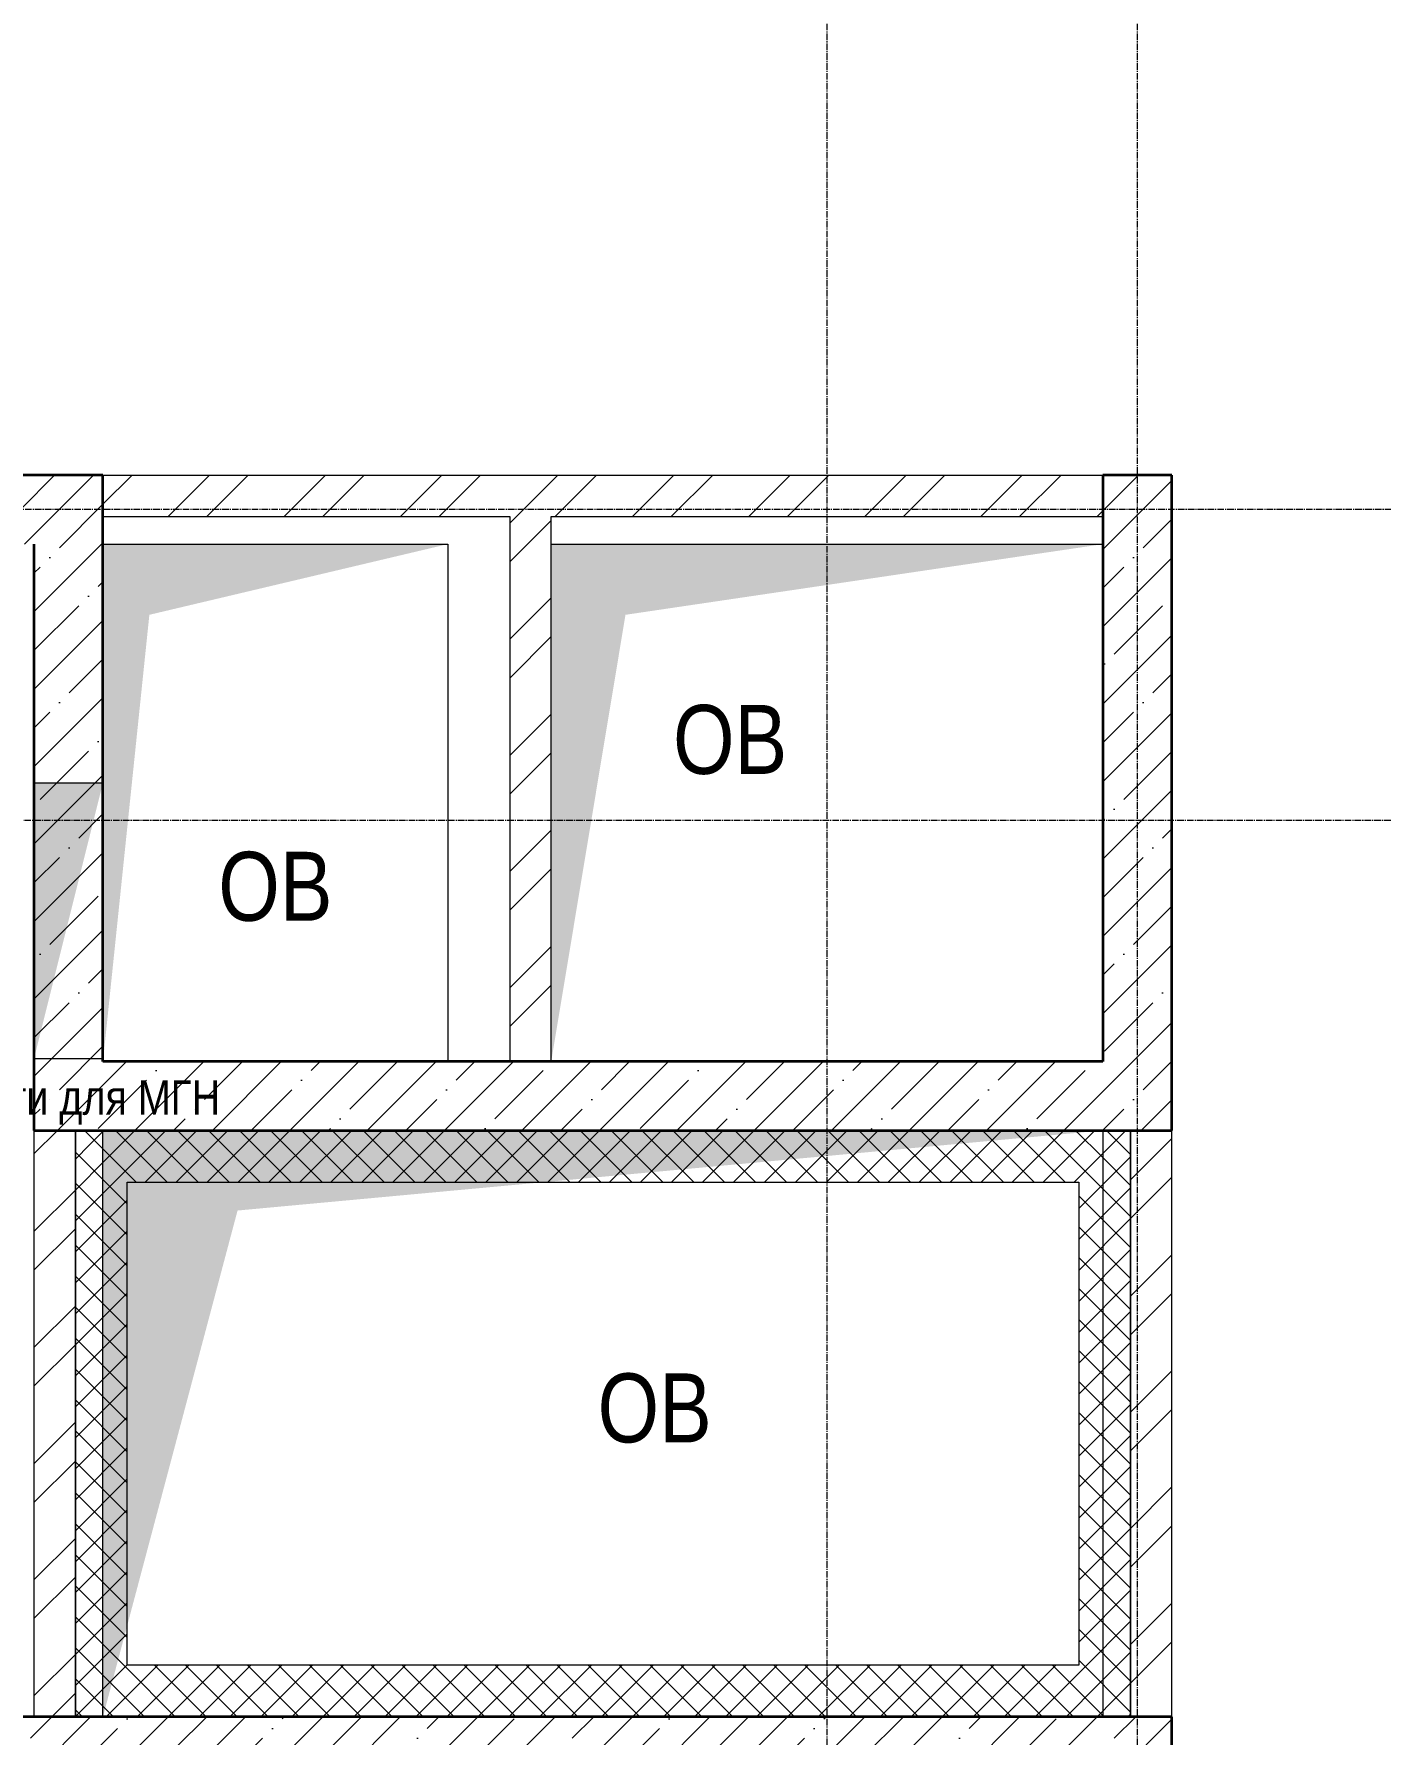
# Model space of a CAD drawing. Header units: millimetres. Extents: x -231292 to 573618, y -153144 to 564035.
# Drawn here: x 150429 to 154332, y 370452 to 375381 of the extents above; entities that cross this region are included whole.
import ezdxf
from ezdxf import colors
from ezdxf.entities.mleader import LeaderData, LeaderLine
from ezdxf.enums import TextEntityAlignment as Align
from ezdxf.math import Vec2, Vec3

# ---------------------------------------------------------------- set-up
doc = ezdxf.new("R2010")
doc.units = ezdxf.units.MM
doc.linetypes.add('CENTER2', pattern=[28.575, 19.05, -3.175, 3.175, -3.175])
doc.layers.get('0').update_dxf_attribs({"color": 250})
doc.layers.get('Defpoints').update_dxf_attribs({"color": 250})
for name, color, linetype, lineweight in [('АР_Area', 250, 'Continuous', 5), ('АР_Стены ЖБ', 250, 'Continuous', 35), ('АР_Стены кирпич', 250, 'Continuous', 20), ('АР_Утеплитель', 250, 'Continuous', 0), ('АР_Штриховка', 250, 'Continuous', 0), ('ОВ_Шахты', 250, 'Continuous', 5), ('РД_Воронки с кровли', 250, 'Continuous', 18), ('РД_Оси_100', 250, 'Continuous', 0)]:
    doc.layers.add(name, color=color, linetype=linetype, lineweight=lineweight)
doc.styles.add('style1', font='ARIALN.TTF')
pattern_1 = [(45, (50428.77, 366201.75), (-112.2532, 112.2532), []), (45, (50541.02, 366201.75), (-112.2532, 112.2532), [198.4375, -39.6875, 0, -39.6875])]
pattern_2 = [(45, (50428.77, 366201.75), (-112.2532, 112.2532), []), (45, (50541.02, 366201.75), (-112.2532, 112.2532), [198.4375, -39.6875, 0, -39.6875])]
pattern_3 = [(45, (50428.77, 366201.75), (-44.90128, 44.90128), []), (135, (50428.77, 366201.75), (-44.90128, -44.90128), [])]
pattern_4 = [(45, (50428.77, 366201.75), (-168.3798, 168.3798), []), (45, (50541.02, 366201.75), (-168.3798, 168.3798), [])]

# ---------------------------------------------------------------- blocks, each defined once
blk = doc.blocks.new('otv')
at = {"linetype": 'Continuous'}
blk.add_lwpolyline([(0, -1), (0, 0), (1, 0), (1, -1)], close=True, dxfattribs=at)
blk.add_solid([(0, -1), (0, 0), (0.1346, -0.1366), (1, 0)], dxfattribs=at)
blk = doc.blocks.new('otv_в_стене')
at = {"linetype": 'Continuous'}
blk.add_lwpolyline([(0, -1), (0, 0), (1, 0), (1, -1)], close=True, dxfattribs=at)
blk.add_solid([(0, -1), (0, 0), (0.5, -0.5), (1, 0)], dxfattribs=at)
blk = doc.blocks.new('СОШ_2200_АР_ОСИ_М100_28.05.24')
at = {"layer": 'РД_Оси_100', "linetype": 'CENTER2'}
for p, q in [((102300, -6155), (102300, 139938.679)), ((119910, 7800), (94200, 7800))]:
    blk.add_line(p, q, dxfattribs=at)
for points in [[(103200, -6155), (103200, 139938.679)], [(94200, 6900), (119910, 6900)]]:
    blk.add_lwpolyline(points, dxfattribs=at)
blk = doc.blocks.new('MOK-МаркаПом_овал_ареал')
for p, q in [((-2.75, 3), (2.75, 3)), ((-2.75, -3), (2.75, -3))]:
    blk.add_line(p, q)
for centre, radius, start, end in [((-2.75, 0), 3, 90, 270), ((2.75, 0), 3, 270, 90), ((-3.75, 0), 3.5, 0, 0.001)]:
    blk.add_arc(centre, radius, start, end)
at = {"color": 0, "style": 'style1'}
blk.add_attdef('АР-ПОМЕЩЕНИЕ:НОМЕР', text='', height=3.5, dxfattribs=at).set_placement((0, 0), align=Align.MIDDLE)
at = {"layer": 'Defpoints', "color": 2, "style": 'style1'}
blk.add_attdef('АР-ПОМЕЩЕНИЕ:НАИМЕНОВАНИЕ', text='', height=1, dxfattribs=at).set_placement((-0.094, -4.814), align=Align.MIDDLE)

msp = doc.modelspace()

# ---------------------------------------------------------------- hatches: boundary and pattern name
at = {"layer": 'АР_Штриховка', "linetype": 'Continuous', "lineweight": 5}
h = msp.add_hatch(dxfattribs=at)
h.set_pattern_fill('ANSI35', color=256, scale=25, style=0)
h.set_pattern_definition(pattern_2)
h.paths.add_polyline_path([(144828.768, 374101.753), (145028.768, 373901.753), (146728.768, 373901.753), (146795.434, 373951.753), (146728.768, 374101.753)], flags=0)
h.paths.add_polyline_path([(146728.768, 374101.753), (146795.434, 373951.753), (146928.768, 373901.753), (148428.768, 373901.753), (148428.768, 374101.753)], flags=0)
h.paths.add_polyline_path([(149928.768, 374101.753), (149928.768, 373901.753), (150428.768, 373901.753), (150628.768, 374101.753)], flags=0)
h = msp.add_hatch(dxfattribs=at)
h.set_pattern_fill('ANSI35', color=256, scale=25, style=0)
h.set_pattern_definition([(45, (50428.77, 366201.75), (-112.2532, 112.2532), []), (45, (50541.02, 366201.75), (-112.2532, 112.2532), [198.4375, -39.6875, 0, -39.6875])])
h.paths.add_polyline_path([(150428.768, 372201.753), (150628.768, 372401.753), (150628.768, 374101.753), (150428.768, 373901.753)], flags=0)
at = {"layer": 'АР_Штриховка', "linetype": 'Continuous', "lineweight": 0}
h = msp.add_hatch(dxfattribs=at)
h.set_pattern_fill('ANSI32', color=256, scale=25, angle=-360, style=0)
h.set_pattern_definition([(45, (50428.77, 366201.75), (-168.3798, 168.3798), []), (45, (50541.02, 366201.75), (-168.3798, 168.3798), [])])
h.paths.add_polyline_path([(153528.768, 373981.753), (153528.768, 374101.753), (151928.768, 374101.753), (151888.768, 374011.753), (151928.768, 373981.753)], flags=0)
h.paths.add_polyline_path([(151808.768, 373981.753), (151888.768, 374011.753), (151928.768, 374101.753), (150628.768, 374101.753), (150628.768, 373981.753)], flags=0)
at = {"layer": 'АР_Штриховка', "linetype": 'Continuous', "lineweight": 5}
h = msp.add_hatch(dxfattribs=at)
h.set_pattern_fill('ANSI35', color=256, scale=25, style=0)
h.set_pattern_definition(pattern_1)
h.paths.add_polyline_path([(153528.768, 372401.753), (153728.768, 372201.753), (153728.768, 374101.753), (153528.768, 374101.753)], flags=0)
at = {"layer": 'АР_Штриховка', "linetype": 'Continuous', "lineweight": 0}
h = msp.add_hatch(dxfattribs=at)
h.set_pattern_fill('ANSI32', color=256, scale=25, style=0)
h.set_pattern_definition(pattern_4)
h.paths.add_polyline_path([(151808.768, 372401.753), (151928.768, 372401.753), (151928.768, 373981.753), (151888.768, 374011.753), (151808.768, 373981.753)], flags=0)
at = {"layer": 'АР_Штриховка', "linetype": 'Continuous', "lineweight": 5}
h = msp.add_hatch(dxfattribs=at)
h.set_pattern_fill('ANSI35', color=256, scale=25, angle=-360, style=0)
h.set_pattern_definition([(45, (50428.77, 366201.75), (-112.2532, 112.2532), []), (45, (50541.02, 366201.75), (-112.2532, 112.2532), [198.4375, -39.6875, 0, -39.6875])])
h.paths.add_polyline_path([(153728.768, 372201.753), (153528.768, 372401.753), (150628.768, 372401.753), (150428.768, 372201.753)], flags=0)
at = {"layer": 'АР_Штриховка', "linetype": 'Continuous', "lineweight": 0}
h = msp.add_hatch(dxfattribs=at)
h.set_pattern_fill('ANSI32', color=256, scale=25, angle=-360, style=0)
h.set_pattern_definition([(45, (50428.77, 366201.75), (-168.3798, 168.3798), []), (45, (50541.02, 366201.75), (-168.3798, 168.3798), [])])
h.paths.add_polyline_path([(150548.768, 372201.753), (150428.768, 372201.753), (150428.768, 370501.753), (150548.768, 370501.753)], flags=0)
h = msp.add_hatch(dxfattribs=at)
h.set_pattern_fill('ANSI37', color=256, scale=20, angle=-360, style=0)
h.set_pattern_definition(pattern_3)
h.paths.add_polyline_path([(153458.768, 372051.753), (153608.768, 372201.753), (150548.768, 372201.753), (150698.768, 372051.753)], flags=0)
h = msp.add_hatch(dxfattribs=at)
h.set_pattern_fill('ANSI37', color=256, scale=20, angle=-360, style=0)
h.set_pattern_definition([(45, (50428.77, 366201.75), (-44.90128, 44.90128), []), (135, (50428.77, 366201.75), (-44.90128, -44.90128), [])])
h.paths.add_polyline_path([(150698.768, 372051.753), (150548.768, 372201.753), (150548.768, 370501.753), (150698.768, 370651.753)], flags=0)
h = msp.add_hatch(dxfattribs=at)
h.set_pattern_fill('ANSI37', color=256, scale=20, style=0)
h.set_pattern_definition(pattern_3)
h.paths.add_polyline_path([(153458.768, 370651.753), (153608.768, 370501.753), (153608.768, 372201.753), (153458.768, 372051.753)], flags=0)
h = msp.add_hatch(dxfattribs=at)
h.set_pattern_fill('ANSI32', color=256, scale=25, style=0)
h.set_pattern_definition(pattern_4)
h.paths.add_polyline_path([(153608.768, 370501.753), (153728.768, 370501.753), (153728.768, 372201.587), (153608.768, 372201.587)], flags=0)
h = msp.add_hatch(dxfattribs=at)
h.set_pattern_fill('ANSI37', color=256, scale=20, style=0)
h.set_pattern_definition([(45, (50428.77, 366201.75), (-44.90128, 44.90128), []), (135, (50428.77, 366201.75), (-44.90128, -44.90128), [])])
h.paths.add_polyline_path([(150698.768, 370651.753), (150548.768, 370501.753), (153608.768, 370501.753), (153458.768, 370651.753)], flags=0)
at = {"layer": 'АР_Штриховка', "linetype": 'Continuous', "lineweight": 5}
h = msp.add_hatch(dxfattribs=at)
h.set_pattern_fill('ANSI35', color=256, scale=25, style=0)
h.set_pattern_definition(pattern_2)
h.paths.add_polyline_path([(145028.768, 370501.753), (144978.768, 370368.419), (145028.768, 370301.753), (146728.768, 370301.753), (146795.434, 370451.753), (146728.768, 370501.753)], flags=0)
h.paths.add_polyline_path([(146928.768, 370501.753), (146795.434, 370451.753), (146728.768, 370301.753), (153528.768, 370301.753), (153728.768, 370501.753)], flags=0)
h = msp.add_hatch(dxfattribs=at)
h.set_pattern_fill('ANSI35', color=256, scale=25, angle=-360, style=0)
h.set_pattern_definition(pattern_1)
h.paths.add_polyline_path([(153728.768, 370501.753), (153528.768, 370301.753), (153528.768, 370001.753), (153728.768, 370001.753)], flags=0)
h.paths.add_polyline_path([(153728.768, 368201.753), (153528.768, 368201.753), (153528.768, 366301.753), (153728.768, 366101.753)], flags=0)

# ---------------------------------------------------------------- linework, layer by layer
at = {"layer": 'АР_Стены ЖБ', "linetype": 'Continuous', "lineweight": 35}
for p, q in [((150628.768, 374101.753), (149928.768, 374101.753)), ((150628.768, 372401.753), (150628.768, 374101.753)), ((153728.768, 374101.753), (153528.768, 374101.753)), ((153528.768, 374101.753), (153528.768, 372401.753)), ((153728.768, 372201.753), (153728.768, 374101.753)), ((150428.768, 373901.753), (150428.768, 372201.753)), ((153528.768, 372401.753), (150628.768, 372401.753)), ((150428.768, 372201.753), (153728.768, 372201.753)), ((153728.768, 370501.753), (146928.768, 370501.753)), ((153728.768, 370001.753), (153728.768, 370501.753))]:
    msp.add_line(p, q, dxfattribs=at)
at = {"layer": 'АР_Стены кирпич', "linetype": 'Continuous', "lineweight": 20}
for p, q in [((150628.768, 374101.753), (153528.768, 374101.753)), ((150628.768, 374101.753), (150628.768, 373981.753)), ((153528.768, 373981.753), (153528.768, 374101.753)), ((150628.768, 373981.753), (151808.768, 373981.753)), ((151808.768, 373981.753), (151808.768, 372401.753)), ((151928.768, 372401.753), (151928.768, 373981.753)), ((151928.768, 373981.753), (153528.768, 373981.753)), ((151808.768, 372401.753), (151928.768, 372401.753)), ((150548.768, 372201.753), (150428.768, 372201.753)), ((150428.768, 372201.753), (150428.768, 370501.753)), ((150548.768, 370501.753), (150548.768, 372201.753)), ((153728.768, 372201.587), (153608.768, 372201.587)), ((153608.768, 372201.587), (153608.768, 370501.753)), ((153728.768, 370501.753), (153728.768, 372201.587)), ((150428.768, 370501.753), (150548.768, 370501.753)), ((153608.768, 370501.753), (153728.768, 370501.753))]:
    msp.add_line(p, q, dxfattribs=at)
at = {"layer": 'АР_Утеплитель', "linetype": 'Continuous', "lineweight": 0}
for p, q in [((153608.768, 372201.753), (150548.768, 372201.753)), ((150548.768, 372201.753), (150548.768, 370501.753)), ((153608.768, 370501.753), (153608.768, 372201.753)), ((150698.768, 372051.753), (153458.768, 372051.753)), ((150698.768, 370651.753), (150698.768, 372051.753)), ((153458.768, 372051.753), (153458.768, 370651.753)), ((153458.768, 370651.753), (150698.768, 370651.753)), ((150548.768, 370501.753), (153608.768, 370501.753))]:
    msp.add_line(p, q, dxfattribs=at)

# ---------------------------------------------------------------- block references
at = {"layer": 'АР_Area', "linetype": 'Continuous', "lineweight": 5, "xscale": 100, "yscale": 100, "zscale": 100}
msp.add_blockref('MOK-МаркаПом_овал_ареал', (149722.487, 372767.681), dxfattribs=at).add_auto_attribs({'АР-ПОМЕЩЕНИЕ:НОМЕР': '4.071', 'АР-ПОМЕЩЕНИЕ:НАИМЕНОВАНИЕ': 'Лифтовой холл с зоной безопасности для МГН'})
at = {"layer": 'ОВ_Шахты', "zscale": 1400}
for p, xscale, yscale in [((150628.768, 373901.753), 1000, 1500), ((151928.768, 373901.753), 1600, 1500), ((150628.768, 372201.753), 2900, 1700)]:
    msp.add_blockref('otv', p, dxfattribs=dict(at, xscale=xscale, yscale=yscale))
at = {"layer": 'ОВ_Шахты', "xscale": 200, "yscale": 800}
msp.add_blockref('otv_в_стене', (150428.768, 373209.729), dxfattribs=at)
at = {"layer": 'РД_Оси_100'}
msp.add_blockref('СОШ_2200_АР_ОСИ_М100_28.05.24', (50428.768, 366201.753), dxfattribs=at)

# ---------------------------------------------------------------- texts
at = {"layer": 'ОВ_Шахты', "char_height": 200, "width": 1000, "attachment_point": 5, "style": 'style1'}
for insert in [(152447.574, 373334.065), (151128.768, 372908.253), (152228.768, 371395.808)]:
    msp.add_mtext('ОВ', dxfattribs=dict(at, insert=insert))

# ---------------------------------------------------------------- leaders
at = {"layer": 'РД_Воронки с кровли', "lineweight": 70}
ml = msp.add_multileader_mtext('Standard', dxfattribs=at)
ml.set_content('ВК_Под потолком 4 этажа уйдет в с.у. соседний. ниже опускать не надо.', color=256, style='style1')
ml.set_leader_properties(color=256)
ml.build(insert=Vec2(0, 0))
ml.multileader.update_dxf_attribs({"has_dogleg": 0, "text_left_attachment_type": 6, "text_right_attachment_type": 6, "arrow_head_size": 500, "scale": 100})
ctx = ml.context
ctx.base_point, ctx.scale, ctx.char_height, ctx.arrow_head_size, ctx.landing_gap_size, ctx.plane_origin, ctx.plane_x_axis, ctx.plane_y_axis = Vec3(89976.721, 372153.495), 100, 300, 500, 50, Vec3(64943.192, 362296.395), Vec3(1, 0.00000001), Vec3(-0.00000001, 1)
ctx.left_attachment, ctx.right_attachment = 6, 6
notes = []
notes.append((ctx, [(0, (1, 1, 0), (94475.649, 372153.495), (-1, -0.00000001), 8, [(1, [(102928.768, 377981.754)], 0, [])])]))
ctx.mtext.insert, ctx.mtext.text_direction, ctx.mtext.rotation, ctx.mtext.width, ctx.mtext.defined_height, ctx.mtext.flow_direction = Vec3(90028.768, 372541.694), Vec3(1, 0.00000001), 0.00000001, 4538.94863, 395.157, 5
for ctx, leaders in notes:
    for number, flags, end, landing, length, lines in leaders:
        leader = LeaderData()
        leader.index, (leader.has_last_leader_line, leader.has_dogleg_vector, leader.attachment_direction) = number, flags
        leader.last_leader_point, leader.dogleg_vector, leader.dogleg_length = Vec3(end), Vec3(landing), length
        for number, points, colour, breaks in lines:
            line = LeaderLine()
            line.index, line.vertices, line.color, line.breaks = number, Vec3.list(points), colors.encode_raw_color(colour), breaks
            leader.lines.append(line)
        ctx.leaders.append(leader)

doc.saveas('drawing.dxf')
